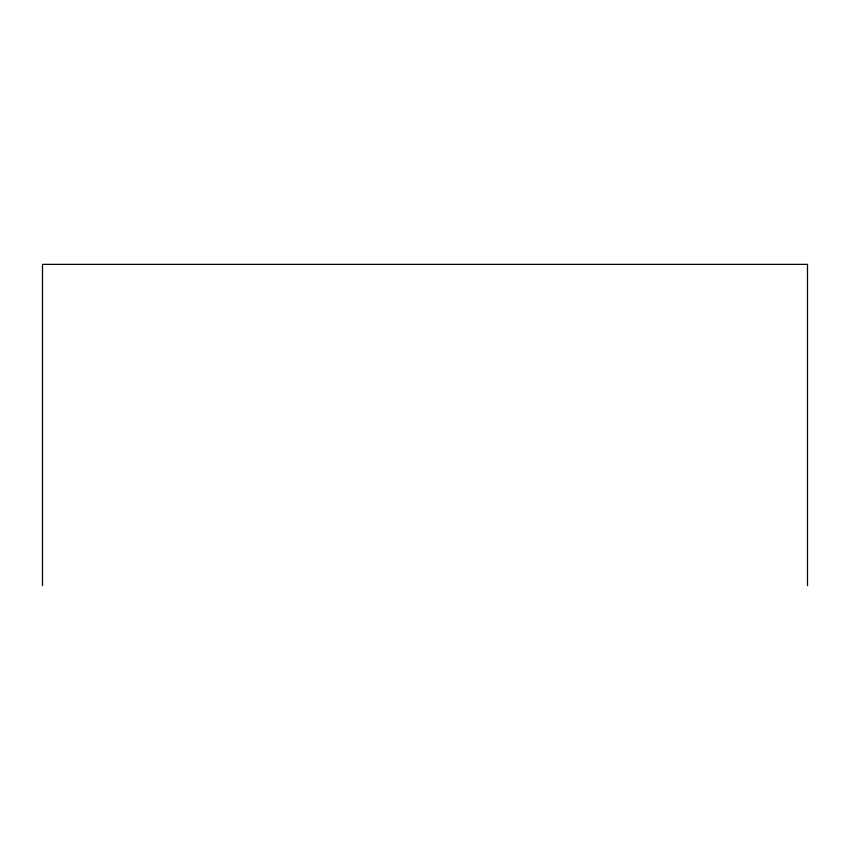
<?xml version="1.0" encoding="UTF-8"?>
<svg xmlns="http://www.w3.org/2000/svg" width="850" height="850" viewBox="0 0 850 850"><rect width="100%" height="100%" fill="white"/><g stroke="black" fill="none" stroke-linecap="round" stroke-linejoin="round"><path stroke-width="1.27" d="M807.5 585.639L807.5 264.361L42.5 264.361L42.5 585.639"/></g></svg>
